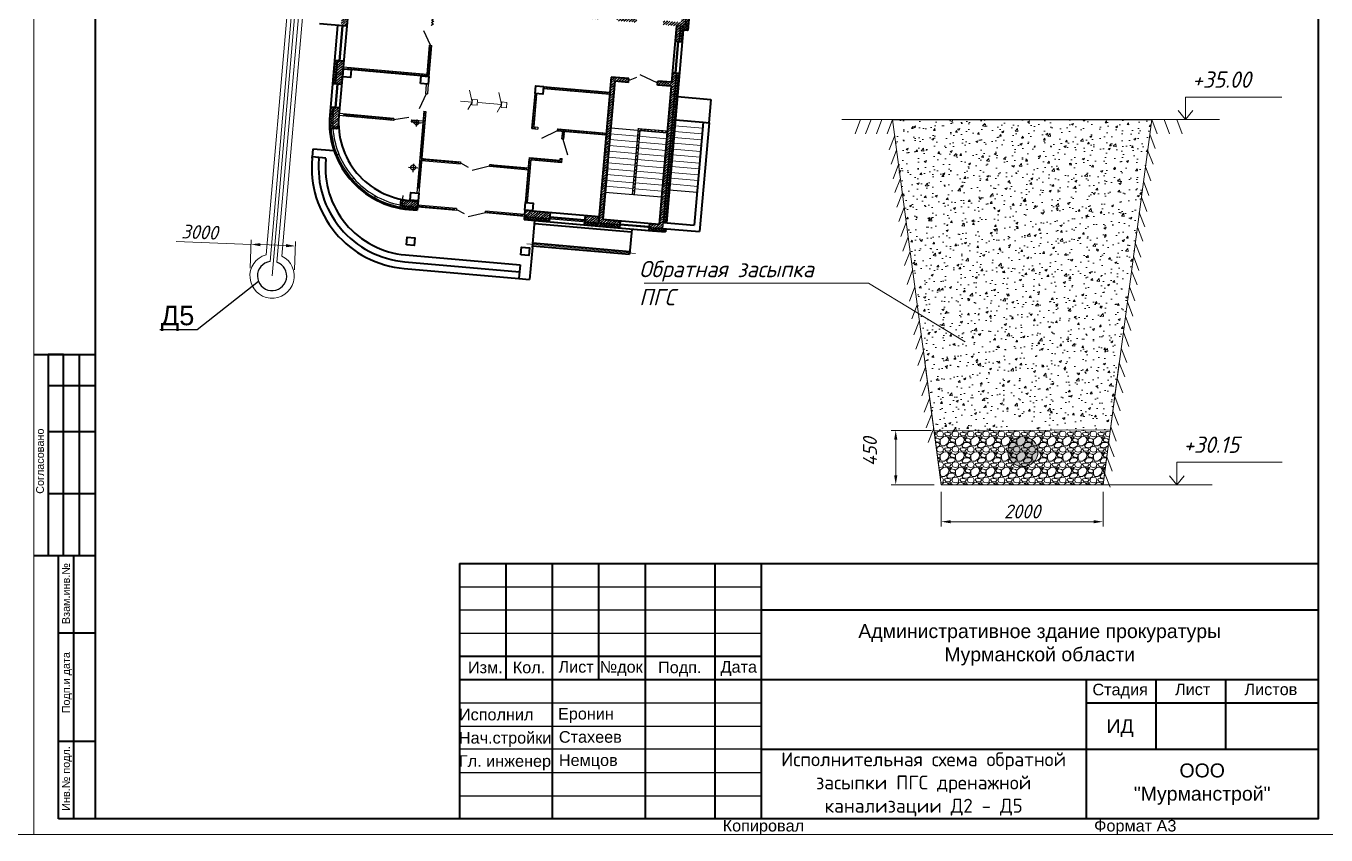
# Model space of a CAD drawing. Header units: millimetres. Extents: x 1064 to 180712, y 574 to 40185.
# Drawn here: x 112897 to 140897, y 574 to 17992 of the extents above; entities that cross this region are included whole.
import ezdxf
from ezdxf import colors
from ezdxf.entities.mleader import LeaderData, LeaderLine
from ezdxf.math import Vec2, Vec3

# ---------------------------------------------------------------- set-up
doc = ezdxf.new("R2010")
doc.units = ezdxf.units.MM
doc.linetypes.add('2-Columns and grid$0$084_(М5) Неукрепленный откос', pattern=[0])
doc.layers.add('.', color=7, linetype='Continuous', lineweight=0, true_color=0xffffff)
for name, color, linetype, lineweight in [('00-рамка', 7, 'Continuous', 40), ('01 - здание', 1, 'Continuous', 40), ('01-Контур', 1, 'Continuous', 25), ('19-дренаж', 6, 'Continuous', 40), ('Канализация К1', 14, 'Continuous', 40), ('РАЗМЕРЫ', 23, 'Continuous', 13), ('Размеры КР', 23, 'Continuous', 13)]:
    doc.layers.add(name, color=color, linetype=linetype, lineweight=lineweight)
doc.styles.add('2_0-Ариел', font='arial.ttf', dxfattribs={"height": 2})
doc.styles.add('2_5-Ариел', font='arial.ttf', dxfattribs={"height": 2.5})
doc.styles.add('3_0-Ариел', font='arial.ttf', dxfattribs={"height": 3})
doc.styles.add('Ариель-2_5', font='arial.ttf')
doc.styles.add('ГОСТ', font='GOST Common Italic.ttf', dxfattribs={"height": 300})
doc.styles.add('ГП-ариель', font='arial.ttf')
doc.linetypes.add('Земля1', pattern='A,24,[3,ltsnew.shx,S=6,R=0,X=-6,Y=-6],3,[3,ltsnew.shx,S=6,R=0,X=-6,Y=-6],3,[3,ltsnew.shx,S=6,R=0,X=-6,Y=-6],0', length=30)
doc.linetypes.add('Земля2', pattern='A,24,[4,ltsnew.shx,S=6,R=0,X=-6,Y=0],3,[4,ltsnew.shx,S=6,R=0,X=-6,Y=0],3,[4,ltsnew.shx,S=6,R=0,X=-6,Y=0],0', length=30)
doc.dimstyles.new('М 50', dxfattribs={"dimscale": 0, "dimtxt": 300, "dimasz": 200, "dimexe": 100, "dimexo": 150, "dimgap": 70, "dimtad": 1, "dimdec": 0, "dimlfac": 0.5, "dimdsep": 46, "dimtxsty": 'ГОСТ', "dimcen": 100, "dimdle": 150, "dimclrd": 256, "dimclre": 256, "dimclrt": 256, "dimazin": 3, "dimtfac": 1, "dimtdec": 0, "dimtmove": 1, "dimatfit": 3, "dimfxl": 100, "dimtolj": 1, "dimlwd": -1, "dimlwe": -1, "dimarcsym": 0})
pattern_1 = [(45, (1411.03127, -1534.55234), (-0.067351921, 0.067351921), []), (135, (1411.03127, -1534.55234), (-0.067351921, -0.067351921), [])]
pattern_2 = [(45, (1452.38544, -901.835), (-0.067351921, 0.067351921), []), (135, (1452.38544, -901.835), (-0.067351921, -0.067351921), [])]
pattern_3 = [(45, (1411.03127, -1534.55234), (-0.134703842, 0.134703842), []), (45, (1411.16598, -1534.55234), (-0.134703842, 0.134703842), [0.238125, -0.047625, 0, -0.047625])]

# ---------------------------------------------------------------- blocks, each defined once
blk = doc.blocks.new('Прокуратура_v1')
at = {"layer": '01 - здание', "lineweight": -2, "ltscale": 100}
h = blk.add_hatch(dxfattribs=at)
h.set_pattern_fill('ANSI35', color=256, scale=0.03)
h.set_pattern_definition(pattern_3)
h.paths.add_polyline_path([(-17.53, -46.09), (-17.23, -46.09), (-17.23, -44.89), (-17.53, -44.89)])
h.paths.add_polyline_path([(-17.23, -41.89), (-17.53, -41.89), (-17.53, -43.09), (-17.23, -43.09)])
h.paths.add_polyline_path([(-17.23, -39.27), (-17.01, -39.27), (-17.01, -38.97), (-17.53, -38.97), (-17.53, -40.09), (-17.23, -40.09)])
h.paths.add_polyline_path([(-17.01, -38.97), (-17.01, -39.27), (-13.23, -39.27), (-13.23, -38.09), (-13.53, -38.09), (-13.53, -38.97)])
h.paths.add_polyline_path([(-13.53, -37.09), (-13.23, -37.09), (-13.23, -35.89), (-13.53, -35.89)])
h.paths.add_polyline_path([(-13.23, -33.49), (-13.53, -33.49), (-13.53, -34.09), (-13.23, -34.09)])
h.paths.add_polyline_path([(-13.23, -32.89), (-13.53, -32.89), (-13.53, -33.49), (-13.23, -33.49)])
h = blk.add_hatch(dxfattribs=at)
h.set_pattern_fill('ANSI35', color=256, scale=0.03)
h.set_pattern_definition(pattern_3)
h.paths.add_polyline_path([(-7.11, -39.69), (-7.31, -39.69), (-7.31, -39.49), (-7.51, -39.49), (-7.51, -39.89), (-7.11, -39.89)])
h.paths.add_polyline_path([(-7.31, -33.69), (-7.31, -33.49), (-7.51, -33.49), (-7.51, -36.159), (-7.51, -39.49), (-7.31, -39.49), (-7.31, -39.29)])
h.paths.add_polyline_path([(-3.721, -39.69), (-4.71, -39.69), (-7.11, -39.69), (-7.11, -39.89), (-4.71, -39.89), (-4.71, -41.6), (-4.395, -41.6), (-4.395, -41.4), (-4.51, -41.4), (-4.51, -39.89), (-3.65, -39.89)])
h.paths.add_polyline_path([(-2.81, -39.89), (-2.519, -39.89), (-2.591, -39.69), (-3.721, -39.69), (-3.65, -39.89), (-3.01, -39.89), (-3.01, -41.4), (-3.465, -41.4), (-3.465, -41.6), (-2.435, -41.6), (-2.435, -41.4), (-2.81, -41.4)])
h.paths.add_polyline_path([(0.04, -39.69), (-0.19, -39.69), (-0.71, -39.69), (-0.71, -39.89), (-0.16, -39.89), (-0.16, -41.4), (-0.71, -41.4), (-0.71, -41.6), (-0.39, -41.6), (-0.39, -42.4), (-0.19, -42.4), (-0.19, -41.6), (0.04, -41.6)])
h.paths.add_polyline_path([(-0.71, -41.4), (-1.085, -41.4), (-1.085, -41.6), (-0.71, -41.6)])
h.paths.add_polyline_path([(-3.323, -40.948), (-2.838, -40.948), (-2.838, -40.648), (-3.323, -40.648)], flags=25)
h = blk.add_hatch(dxfattribs=at)
h.set_pattern_fill('ANSI37', color=256, scale=0.03)
h.set_pattern_definition(pattern_1)
h.paths.add_polyline_path([(-12.81, -39.69), (-12.91, -39.69), (-12.91, -42.69), (-12.81, -42.69)])
h.paths.add_polyline_path([(-12.81, -43.69), (-12.91, -43.69), (-12.91, -45.19), (-13.01, -45.19), (-13.01, -45.29), (-12.81, -45.29)])
h.paths.add_polyline_path([(-13.01, -45.19), (-17.01, -45.19), (-17.01, -45.29), (-16.81, -45.29), (-13.21, -45.29), (-13.01, -45.29)])
h.paths.add_polyline_path([(-14.41, -47.59), (-17.01, -47.59), (-17.01, -47.69), (-14.41, -47.69)])
h.paths.add_polyline_path([(-13.23, -47.599), (-13.51, -47.59), (-13.51, -47.69), (-13.339, -47.69, -0.362074)])
h.paths.add_polyline_path([(-12.81, -47.09), (-12.91, -47.09), (-12.91, -47.69), (-12.81, -47.69)])
h.paths.add_polyline_path([(-3.49, -45.29), (-6.91, -45.29), (-6.91, -45.39), (-3.49, -45.39)])
h.paths.add_polyline_path([(-7.21, -45.69), (-7.31, -45.69), (-7.31, -47.49), (-7.11, -47.49), (-7.11, -47.39), (-7.21, -47.39)])
h.paths.add_polyline_path([(-3.49, -47.39), (-6.01, -47.39), (-6.01, -47.49), (-3.49, -47.49)])
h = blk.add_hatch(dxfattribs=at)
h.set_pattern_fill('ANSI37', color=256, scale=0.03)
h.set_pattern_definition(pattern_2)
h.paths.add_polyline_path([(0.21, -39.5), (-0.19, -39.5), (-0.19, -39.57), (0.21, -39.57)])
h.paths.add_polyline_path([(0.21, -39.57), (-0.19, -39.57), (-0.19, -39.69), (0.21, -39.69)])
h.paths.add_polyline_path([(0.21, -39.69), (0.04, -39.69), (0.04, -41.6), (-0.19, -41.6), (-0.19, -42.4), (-0.02, -42.4), (-0.02, -41.79), (0.21, -41.79), (0.21, -39.919, -0.38016), (0.177, -39.882, -0.38016), (0.21, -39.845)])
h.paths.add_polyline_path([(-0.02, -44), (-0.19, -44), (-0.19, -45.49), (-0.02, -45.49)])
h.paths.add_polyline_path([(-0.02, -45.49), (-0.19, -45.49), (-0.19, -51.49), (-0.02, -51.49)])
h.paths.add_polyline_path([(-0.02, -51.49), (-0.19, -51.49), (-0.19, -51.71), (-0.02, -51.71)])
h = blk.add_hatch(dxfattribs=at)
h.set_pattern_fill('ANSI35', color=256, scale=0.03)
h.set_pattern_definition(pattern_3)
h.paths.add_polyline_path([(-2.59, -44.51), (-3.49, -44.51), (-3.49, -45.49), (-3.29, -45.49), (-3.29, -44.71), (-2.59, -44.71)])
h.paths.add_polyline_path([(-0.71, -44.51), (-1.09, -44.51), (-1.09, -44.71), (-0.71, -44.71)])
h.paths.add_polyline_path([(-0.19, -44), (-0.39, -44), (-0.39, -44.51), (-0.71, -44.51), (-0.71, -44.71), (-0.39, -44.71), (-0.39, -45.49), (-0.19, -45.49)])
h.paths.add_polyline_path([(-0.19, -45.49), (-0.39, -45.49), (-0.39, -51.49), (-0.19, -51.49)])
h.paths.add_polyline_path([(-3.29, -45.49), (-3.49, -45.49), (-3.49, -51.49), (-3.29, -51.49), (-3.29, -49.09)])
h.paths.add_polyline_path([(-2.39, -51.81), (-3.29, -51.81), (-3.29, -51.49), (-3.49, -51.49), (-3.49, -52.01), (-3.29, -52.01), (-2.39, -52.01)])
h.paths.add_polyline_path([(-0.71, -51.81), (-0.89, -51.81), (-0.89, -52.01), (-0.71, -52.01)])
h.paths.add_polyline_path([(-0.19, -51.49), (-0.39, -51.49), (-0.39, -51.81), (-0.71, -51.81), (-0.71, -52.01), (-0.19, -52.01)])
h = blk.add_hatch(dxfattribs=at)
h.set_pattern_fill('ANSI37', color=256, scale=0.03)
h.set_pattern_definition(pattern_2)
h.paths.add_polyline_path([(-17.53, -44.89), (-17.7, -44.89), (-17.7, -46.09), (-17.53, -46.09)])
h = blk.add_hatch(dxfattribs=at)
h.set_pattern_fill('ANSI37', color=256, scale=0.03)
h.set_pattern_definition(pattern_2)
h.paths.add_polyline_path([(-17.53, -47.29), (-17.7, -47.29), (-17.7, -47.71, 0.032542), (-17.662, -48.29), (-17.51, -48.29), (-17.51, -48.124, -0.024309), (-17.53, -47.707)])
h = blk.add_hatch(dxfattribs=at)
h.set_pattern_fill('ANSI35', color=256, scale=0.03)
h.set_pattern_definition(pattern_3)
h.paths.add_polyline_path([(-17.23, -47.71), (-17.23, -47.71), (-17.23, -47.29), (-17.53, -47.29), (-17.53, -47.713, 0.033655), (-17.491, -48.29), (-17.21, -48.29), (-17.21, -48.109, -0.025016)])
h = blk.add_hatch(dxfattribs=at)
h.set_pattern_fill('ANSI35', color=256, scale=0.04)
h.set_pattern_definition([(45, (1411.03127, -1534.55234), (-0.179605122, 0.179605122), []), (45, (1411.21088, -1534.55234), (-0.179605122, 0.179605122), [0.3175, -0.0635, 0, -0.0635])])
h.paths.add_polyline_path([(-1.79, -47.11), (-0.71, -47.11), (-0.71, -47.01), (-1.89, -47.01), (-1.89, -48.953), (-1.79, -48.91)])
h.paths.add_polyline_path([(-0.39, -47.01), (-0.71, -47.01), (-0.71, -47.11), (-0.39, -47.11)])
h.paths.add_polyline_path([(-1.79, -48.91), (-1.89, -48.953), (-1.89, -50.41), (-1.79, -50.41)])
h = blk.add_hatch(dxfattribs=at)
h.set_pattern_fill('ANSI37', color=256, scale=0.03)
h.set_pattern_definition(pattern_1)
h.paths.add_polyline_path([(-5.73, -47.89), (-5.63, -47.89), (-5.63, -47.49), (-5.73, -47.49)])
h.paths.add_polyline_path([(-7.11, -48.99), (-7.11, -49.09), (-5.63, -49.09), (-5.63, -48.89), (-5.73, -48.89), (-5.73, -48.99)])
h.paths.add_polyline_path([(-7.21, -49.09), (-7.11, -49.09), (-7.11, -48.99), (-7.31, -48.99), (-7.31, -51.29), (-7.21, -51.29)])
h = blk.add_hatch(dxfattribs=at)
h.set_pattern_fill('ANSI37', color=256, scale=0.03)
h.set_pattern_definition(pattern_2)
h.paths.add_polyline_path([(-17.51, -48.29), (-17.662, -48.29, 0.005649), (-17.648, -48.39), (-17.51, -48.39)])
h.paths.add_polyline_path([(-17.21, -48.29), (-17.51, -48.29), (-17.51, -48.39), (-17.21, -48.39)])
h = blk.add_hatch(dxfattribs=at)
h.set_pattern_fill('ANSI37', color=256, scale=0.03)
h.set_pattern_definition(pattern_2)
edge = h.paths.add_edge_path()
edge.add_arc((-13.23, -47.71), 4, 263.12632, 264.55257, ccw=False)
edge.add_line((-13.709, -51.681), (-13.709, -52.154))
edge.add_arc((-13.23, -47.71), 4.47, 263.85202, 269.95791)
edge.add_line((-13.233, -52.18), (-13.01, -52.18))
edge.add_line((-13.01, -52.18), (-13.01, -52.01))
edge.add_line((-13.01, -52.01), (-13.21, -52.01))
edge.add_line((-13.21, -52.01), (-13.21, -52.006))
edge.add_line((-13.21, -52.006), (-13.61, -52.006))
edge.add_line((-13.61, -52.006), (-13.61, -51.692))
h.paths.add_polyline_path([(-12.81, -52.01), (-13.01, -52.01), (-13.01, -52.18), (-12.81, -52.18)])
h = blk.add_hatch(dxfattribs=at)
h.set_pattern_fill('ANSI35', color=256, scale=0.7)
h.set_pattern_definition([(45, (-5.48447, -0.0529), (-0.1237437, 0.1237437), []), (45, (-5.36073, -0.0529), (-0.1237437, 0.1237437), [0.21875, -0.04375, 0, -0.04375])])
h.paths.add_polyline_path([(-12.81, -51.71), (-13.21, -51.71), (-13.61, -51.692), (-13.61, -51.993), (-13.21, -52.01), (-12.81, -52.01)])
h = blk.add_hatch(dxfattribs=at)
h.set_pattern_fill('ANSI35', color=256, scale=0.03)
h.set_pattern_definition(pattern_3)
h.paths.add_polyline_path([(-4.21, -51.71), (-4.21, -52.01), (-3.49, -52.01), (-3.49, -51.71)])
h.paths.add_polyline_path([(-6.01, -52.01), (-6.01, -51.71), (-7.11, -51.71), (-7.11, -52.01)])
h.paths.add_polyline_path([(-7.31, -52.01), (-7.11, -52.01), (-7.11, -51.71), (-7.31, -51.71)])
h = blk.add_hatch(dxfattribs=at)
h.set_pattern_fill('ANSI37', color=256, scale=0.03)
h.set_pattern_definition(pattern_2)
h.paths.add_polyline_path([(-0.02, -52.01), (-0.19, -52.01), (-0.71, -52.01), (-0.71, -52.18), (-0.02, -52.18)])
h.paths.add_polyline_path([(-0.71, -52.01), (-0.89, -52.01), (-0.89, -52.18), (-0.71, -52.18)])
h.paths.add_polyline_path([(-2.39, -52.01), (-3.29, -52.01), (-4.21, -52.01), (-4.21, -52.18), (-2.39, -52.18)])
h.paths.add_polyline_path([(-6.01, -52.01), (-7.11, -52.01), (-7.11, -52.18), (-6.01, -52.18)])
h.paths.add_polyline_path([(-7.11, -52.01), (-7.31, -52.01), (-7.31, -52.18), (-7.11, -52.18)])
at = {"layer": '01 - здание', "ltscale": 100}
for p, q in [((-17.23, -39.27), (-17.23, -47.71)), ((0.21, -39.5), (0.21, -41.79)), ((-0.39, -41.6), (-0.39, -44.51)), ((-0.02, -41.79), (-0.02, -51.71)), ((0.21, -41.79), (-0.02, -41.79)), ((0.21, -41.79), (-0.02, -41.79)), ((-0.39, -42.4), (-0.02, -42.4)), ((-17.23, -43.09), (-18.64, -43.09)), ((-17.7, -43.09), (-17.7, -47.71)), ((-0.39, -44), (-0.02, -44)), ((-0.39, -44), (-0.02, -44)), ((-3.49, -44.51), (-3.49, -52.01)), ((-2.59, -44.51), (-3.49, -44.51)), ((-2.59, -44.71), (-2.59, -44.51)), ((-0.39, -44.51), (-1.09, -44.51)), ((-1.09, -44.71), (-1.09, -44.51)), ((-17.23, -44.89), (-17.7, -44.89)), ((-17.23, -44.89), (-17.7, -44.89)), ((-3.29, -44.71), (-3.29, -51.49)), ((-2.59, -44.71), (-3.29, -44.71)), ((-0.39, -44.71), (-1.09, -44.71)), ((-0.39, -44.71), (-0.39, -51.81)), ((-0.02, -45.21), (1.706, -45.21)), ((1.71, -46.41), (1.71, -45.21)), ((-17.23, -46.09), (-17.7, -46.09)), ((-0.02, -46.41), (1.41, -46.41)), ((1.41, -46.409), (1.71, -46.409)), ((1.41, -46.41), (1.41, -51.71)), ((1.71, -46.409), (1.71, -52.01)), ((-17.23, -47.29), (-17.7, -47.29)), ((-17.23, -47.29), (-17.7, -47.29)), ((-3.29, -49.09), (-3.29, -51.81)), ((-18.41, -49.52), (-18.41, -49.92)), ((-17.339, -49.52), (-18.41, -49.52)), ((-17.71, -49.92), (-18.41, -49.92)), ((-18.41, -49.99), (-18.41, -49.92)), ((-18.06, -49.99), (-18.06, -49.92)), ((-17.71, -49.99), (-17.71, -49.92)), ((-13.21, -51.69), (-13.09, -51.69)), ((-13.21, -51.71), (-12.81, -51.71)), ((-12.81, -51.69), (-12.81, -52.18)), ((-7.31, -51.69), (-7.31, -52.18)), ((-3.49, -51.71), (-7.31, -51.71)), ((-6.01, -51.71), (-6.01, -52.18)), ((-4.21, -51.71), (-4.21, -52.18)), ((-3.29, -51.81), (-0.39, -51.81)), ((-2.39, -51.81), (-2.39, -52.18)), ((-0.89, -51.81), (-0.89, -52.18)), ((-0.19, -51.71), (1.41, -51.71)), ((-13.233, -52.18), (-12.81, -52.18)), ((-7.31, -52.18), (-3.27, -52.18)), ((-6.76, -53.57), (-6.76, -52.18)), ((-6.76, -52.18), (-0.51, -52.18)), ((-6.76, -52.33), (-1.76, -52.33)), ((-3.1, -52.18), (-0.02, -52.18)), ((-1.76, -52.18), (-1.76, -53.48)), ((-0.19, -52.01), (1.71, -52.01)), ((-0.02, -52.01), (-0.02, -52.18)), ((-6.76, -53.33), (-1.76, -53.33)), ((-6.76, -53.48), (-1.76, -53.48)), ((-6.76, -53.57), (-6.76, -55.21)), ((-13.21, -54.51), (-7.31, -54.51)), ((-7.31, -54.51), (-7.31, -55.21)), ((-13.21, -54.86), (-7.31, -54.86)), ((-13.21, -55.21), (-7.31, -55.21)), ((-7.31, -55.21), (-6.76, -55.21))]:
    blk.add_line(p, q, dxfattribs=at)
at = {"layer": '01 - здание', "lineweight": -2, "ltscale": 100}
for p, q in [((0.04, -39.69), (0.04, -41.6)), ((0.04, -41.6), (-0.19, -41.6)), ((-0.19, -41.6), (-0.19, -42.4)), ((0.04, -41.6), (-0.19, -41.6)), ((-0.19, -41.6), (-0.19, -42.4)), ((-0.02, -42.4), (-0.02, -41.79)), ((-0.02, -42.4), (-0.02, -41.79)), ((-0.39, -42.4), (-0.02, -42.4)), ((-0.26, -42.4), (-0.26, -44)), ((-0.26, -42.4), (-0.26, -44)), ((-0.207, -42.4), (-0.207, -44)), ((-0.207, -42.4), (-0.207, -44)), ((-17.478, -43.09), (-17.478, -44.89)), ((-17.426, -43.09), (-17.426, -44.89)), ((-12.87, -43.69), (-13.272, -42.979)), ((-12.91, -45.19), (-12.91, -43.69)), ((-12.91, -43.69), (-12.81, -43.69)), ((-12.81, -45.29), (-12.81, -43.69)), ((-12.81, -43.69), (-12.81, -45.29)), ((-0.19, -44), (-0.19, -52.01)), ((-2.59, -44.61), (-2.183, -44.4)), ((-1.09, -44.61), (-2.017, -44.267)), ((-17.53, -46.09), (-17.53, -44.89)), ((-17.23, -45.19), (-12.91, -45.19)), ((-17.23, -45.29), (-13.21, -45.29)), ((-6.91, -45.29), (-3.49, -45.29)), ((-12.91, -45.69), (-12.91, -46.19)), ((-12.81, -45.69), (-12.81, -46.19)), ((-7.31, -47.49), (-7.31, -45.69)), ((-7.21, -47.39), (-7.21, -45.69)), ((-6.91, -45.39), (-3.49, -45.39)), ((-17.478, -46.09), (-17.478, -47.29)), ((-17.426, -46.09), (-17.426, -47.29)), ((-12.87, -46.19), (-13.158, -46.985)), ((-12.91, -46.19), (-12.81, -46.19)), ((-17.53, -47.713), (-17.53, -47.29)), ((-12.91, -47.09), (-12.91, -51.29)), ((-12.91, -47.09), (-12.81, -47.09)), ((-12.81, -47.09), (-12.81, -51.29)), ((-3.29, -47.11), (-1.89, -47.11)), ((-1.89, -47.01), (-1.89, -50.41)), ((-1.89, -47.01), (-0.39, -47.01)), ((-1.79, -47.11), (-1.79, -50.41)), ((-1.79, -47.11), (-0.39, -47.11)), ((-0.39, -47.11), (-1.79, -47.11)), ((-14.41, -47.59), (-17.23, -47.59)), ((-14.41, -47.69), (-17.23, -47.69)), ((-14.41, -47.64), (-13.65, -47.454)), ((-14.41, -47.59), (-14.41, -47.69)), ((-13.51, -47.59), (-13.51, -47.69)), ((-13.51, -47.59), (-12.91, -47.59)), ((-13.51, -47.69), (-12.91, -47.69)), ((-13.41, -47.71), (-13.05, -47.71)), ((-13.23, -47.55), (-13.23, -47.896)), ((-12.91, -47.69), (-12.81, -47.69)), ((-12.91, -47.76), (-12.81, -47.76)), ((-12.85, -47.76), (-12.85, -49.484)), ((-7.31, -47.49), (-7.01, -47.49)), ((-7.21, -47.39), (-7.01, -47.39)), ((-7.21, -47.39), (-7.01, -47.39)), ((-7.01, -47.39), (-7.01, -47.49)), ((-6.01, -47.49), (-6.772, -47.964)), ((-6.01, -47.39), (-3.49, -47.39)), ((-6.01, -47.39), (-3.49, -47.39)), ((-6.01, -47.39), (-6.01, -47.49)), ((-6.01, -47.49), (-3.49, -47.49)), ((-5.73, -47.89), (-5.73, -47.49)), ((-5.73, -47.89), (-5.63, -47.89)), ((-5.69, -47.89), (-5.383, -48.679)), ((-5.63, -47.89), (-5.63, -47.49)), ((-17.172, -48.39), (-17.648, -48.39)), ((-17.188, -48.29), (-17.491, -48.29)), ((-7.31, -51.69), (-7.31, -48.99)), ((-7.31, -48.99), (-5.73, -48.99)), ((-7.31, -51.29), (-7.31, -49.06)), ((-7.21, -51.29), (-7.21, -49.09)), ((-7.21, -49.09), (-5.63, -49.09)), ((-5.73, -48.99), (-5.73, -48.89)), ((-5.73, -48.89), (-5.63, -48.89)), ((-5.63, -49.09), (-5.63, -48.89)), ((-17.06, -49.665), (-17.149, -49.711)), ((-13.21, -49.824), (-13.21, -50.259)), ((-12.91, -49.484), (-12.81, -49.484)), ((-12.91, -49.634), (-12.81, -49.634)), ((-12.85, -49.634), (-12.85, -51.04)), ((-12.81, -49.51), (-10.81, -49.51)), ((-12.81, -49.61), (-10.81, -49.61)), ((-12.71, -49.56), (-10.91, -49.56)), ((-10.91, -49.51), (-10.91, -49.61)), ((-10.81, -49.51), (-10.81, -49.61)), ((-10.81, -49.56), (-10.403, -49.742)), ((-9.31, -49.61), (-10.174, -49.893)), ((-9.31, -49.51), (-7.31, -49.51)), ((-9.31, -49.51), (-9.31, -49.61)), ((-9.31, -49.61), (-7.31, -49.61)), ((-9.21, -49.56), (-7.41, -49.56)), ((-13.45, -50.01), (-12.97, -50.01)), ((-13.296, -50.01), (-13.127, -50.01)), ((-3.29, -50.41), (-0.39, -50.41)), ((-0.02, -50.01), (1.41, -50.01)), ((-16.198, -50.821), (-16.269, -50.892)), ((-16.198, -50.821), (-16.266, -50.895)), ((-12.91, -51.04), (-12.81, -51.04)), ((-15.004, -51.627), (-15.045, -51.718)), ((-13.709, -51.681), (-13.709, -52.154)), ((-13.61, -51.49), (-13.61, -51.993)), ((-10.81, -51.91), (-12.81, -51.91)), ((-12.71, -51.96), (-10.91, -51.96)), ((-10.81, -51.91), (-10.81, -52.01)), ((-10.81, -51.96), (-10.403, -52.142)), ((-9.31, -51.91), (-9.31, -52.01)), ((-7.31, -51.91), (-9.31, -51.91)), ((-9.21, -51.96), (-7.41, -51.96)), ((-6.01, -51.906), (-4.21, -51.906)), ((-6.01, -51.958), (-4.21, -51.958)), ((-2.39, -51.96), (-0.89, -51.96)), ((-13.21, -52.01), (-12.81, -52.01)), ((-10.81, -52.01), (-12.81, -52.01)), ((-9.31, -52.01), (-10.174, -52.293)), ((-7.31, -52.01), (-9.31, -52.01)), ((-7.31, -52.01), (-3.29, -52.01)), ((-3.29, -52.01), (-0.19, -52.01)), ((-2.39, -52.01), (-0.89, -52.01))]:
    blk.add_line(p, q, dxfattribs=at)
at = {"layer": '01 - здание', "linetype": 'Continuous', "lineweight": 15, "ltscale": 100}
for p, q in [((-10.48, -46.407), (-10.671, -45.802)), ((-8.972, -46.407), (-9.163, -45.802)), ((-10.48, -46.407), (-11.08, -46.407)), ((-10.48, -46.407), (-10.671, -46.812)), ((-9.572, -46.407), (-10.172, -46.407)), ((-8.972, -46.407), (-9.572, -46.407)), ((-8.972, -46.407), (-9.163, -46.812))]:
    blk.add_line(p, q, dxfattribs=at)
at = {"layer": '01 - здание', "lineweight": 15, "ltscale": 100}
for p, q in [((-0.02, -46.71), (1.41, -46.71)), ((-0.02, -47.01), (1.41, -47.01)), ((-0.02, -47.31), (1.41, -47.31)), ((-1.89, -47.41), (-3.29, -47.41)), ((-1.89, -47.71), (-3.29, -47.71)), ((-0.39, -47.41), (-1.79, -47.41)), ((-0.39, -47.71), (-1.79, -47.71)), ((-0.02, -47.61), (1.41, -47.61)), ((-0.02, -47.91), (1.41, -47.91)), ((-1.89, -48.01), (-3.29, -48.01)), ((-1.89, -48.31), (-3.29, -48.31)), ((-1.89, -48.61), (-3.29, -48.61)), ((-0.39, -48.01), (-1.79, -48.01)), ((-0.39, -48.31), (-1.79, -48.31)), ((-0.39, -48.61), (-1.79, -48.61)), ((-0.02, -48.21), (1.41, -48.21)), ((-0.02, -48.51), (1.41, -48.51)), ((-1.89, -48.91), (-3.29, -48.91)), ((-1.89, -49.21), (-3.29, -49.21)), ((-0.39, -48.91), (-1.79, -48.91)), ((-0.39, -49.21), (-1.79, -49.21)), ((-0.02, -48.81), (1.41, -48.81)), ((-0.02, -49.11), (1.41, -49.11)), ((-1.89, -49.51), (-3.29, -49.51)), ((-1.89, -49.81), (-3.29, -49.81)), ((-0.39, -49.51), (-1.79, -49.51)), ((-0.39, -49.81), (-1.79, -49.81)), ((-0.02, -49.41), (1.41, -49.41)), ((-0.02, -49.71), (1.41, -49.71)), ((-1.89, -50.11), (-3.29, -50.11)), ((-0.39, -50.11), (-1.79, -50.11)), ((-7.06, -53.405), (-1.46, -53.405))]:
    blk.add_line(p, q, dxfattribs=at)
at = {"layer": '01 - здание', "ltscale": 100}
for points in [[(-17.21, -45.69), (-17.21, -45.29), (-16.81, -45.29), (-16.81, -45.69), (-17.21, -45.69)], [(-13.21, -45.69), (-13.21, -45.29), (-12.81, -45.29), (-12.81, -45.69), (-13.21, -45.69)], [(-7.31, -45.69), (-7.31, -45.29), (-6.91, -45.29), (-6.91, -45.69), (-7.31, -45.69)], [(-13.21, -51.69), (-13.21, -51.29), (-12.81, -51.29), (-12.81, -51.69), (-13.21, -51.69)], [(-7.31, -51.69), (-7.31, -51.29), (-6.91, -51.29), (-6.91, -51.69), (-7.31, -51.69)], [(-13.21, -53.99), (-13.21, -53.59), (-12.81, -53.59), (-12.81, -53.99), (-13.21, -53.99)], [(-7.31, -53.99), (-7.31, -53.59), (-6.91, -53.59), (-6.91, -53.99), (-7.31, -53.99)]]:
    blk.add_lwpolyline(points, dxfattribs=at)
at = {"layer": '01 - здание', "linetype": 'Continuous', "lineweight": 15, "ltscale": 100}
for points in [[(-10.48, -46.547), (-10.48, -46.267), (-10.22, -46.267), (-10.22, -46.547)], [(-8.972, -46.547), (-8.972, -46.267), (-8.712, -46.267), (-8.712, -46.547)]]:
    blk.add_lwpolyline(points, close=True, dxfattribs=at)
at = {"layer": '01 - здание', "lineweight": -2, "ltscale": 100}
for points in [[(-12.71, -49.61), (-12.81, -49.61), (-12.81, -49.51), (-12.71, -49.51)], [(-10.81, -49.61), (-10.91, -49.61), (-10.91, -49.51), (-10.81, -49.51)], [(-9.21, -49.61), (-9.31, -49.61), (-9.31, -49.51), (-9.21, -49.51)], [(-7.31, -49.61), (-7.41, -49.61), (-7.41, -49.51), (-7.31, -49.51)], [(-12.71, -52.01), (-12.81, -52.01), (-12.81, -51.91), (-12.71, -51.91)], [(-10.81, -52.01), (-10.91, -52.01), (-10.91, -51.91), (-10.81, -51.91)], [(-9.21, -52.01), (-9.31, -52.01), (-9.31, -51.91), (-9.21, -51.91)], [(-9.21, -52.01), (-9.31, -52.01), (-9.31, -51.91), (-9.21, -51.91)], [(-7.31, -52.01), (-7.41, -52.01), (-7.41, -51.91), (-7.31, -51.91)]]:
    blk.add_lwpolyline(points, close=True, dxfattribs=at)
for centre, radius in [((-13.23, -47.71), 0.111), ((-13.21, -50.01), 0.13)]:
    blk.add_circle(centre, radius, dxfattribs=at)
at = {"layer": '01 - здание', "ltscale": 100}
for centre, radius, start, end in [((-13.23, -47.71), 4.47, 180, 270.04199), ((-13.23, -47.71), 4, 180, 270.28646), ((-13.21, -50.01), 5.2, 179.77963, 270), ((-13.21, -50.01), 4.85, 179.75471, 270), ((-13.21, -50.01), 4.5, 179.74535, 270)]:
    blk.add_arc(centre, radius, start, end, dxfattribs=at)
at = {"layer": '01 - здание', "lineweight": -2, "ltscale": 100}
for radius, start, end in [(4.3, 180, 187.75188), (4.4, 188.89044, 226.31188), (4.3, 189.09892, 226.34278), (4.4, 226.37367, 263.75381), (4.3, 226.34278, 263.60795), (4.3, 264.93367, 270.26649)]:
    blk.add_arc((-13.23, -47.71), radius, start, end, dxfattribs=at)
blk = doc.blocks.new('_None')
blk = doc.blocks.new('*D108')
at = {"layer": 'Defpoints', "color": 0, "transparency": 16777216}
for p in [(117746, 13291), (117721, 12628), (118674, 12591)]:
    blk.add_point(p, dxfattribs=at)
at = {"layer": 'Размеры КР', "transparency": 16777216}
for p, q in [((117746, 13291), (116132, 13353)), ((117726, 12778), (117750, 13391)), ((118500, 13263), (117946, 13284)), ((118680, 12741), (118703, 13355))]:
    blk.add_line(p, q, dxfattribs=at)
for points in [[(117947, 13317), (117945, 13250), (117746, 13291)], [(118501, 13296), (118498, 13229), (118699, 13255)]]:
    blk.add_solid(points, dxfattribs=at)
at = {"layer": 'Размеры КР', "lineweight": 13, "transparency": 16777216, "insert": (116637, 13554), "char_height": 300, "attachment_point": 5, "rotation": 357.8057, "style": 'ГОСТ'}
blk.add_mtext('\\A1;3000', dxfattribs=at)
blk = doc.blocks.new('*D165')
at = {"layer": 'Defpoints', "color": 0, "transparency": 16777216}
for p in [(131630, 9286), (132553, 9286), (132610, 8114)]:
    blk.add_point(p, dxfattribs=at)
at = {"layer": 'Размеры КР', "transparency": 16777216}
for p, q in [((132403, 9286), (131530, 9286)), ((131630, 8314), (131630, 9086)), ((132460, 8114), (131530, 8114))]:
    blk.add_line(p, q, dxfattribs=at)
for points in [[(131597, 9086), (131664, 9086), (131630, 9286)], [(131597, 8314), (131664, 8314), (131630, 8114)]]:
    blk.add_solid(points, dxfattribs=at)
at = {"layer": 'Размеры КР', "lineweight": 13, "transparency": 16777216, "insert": (131075, 8826), "char_height": 300, "attachment_point": 5, "rotation": 90, "style": 'ГОСТ'}
blk.add_mtext('\\A1;450', dxfattribs=at)
blk = doc.blocks.new('*D166')
at = {"layer": 'Defpoints', "color": 0, "transparency": 16777216}
for p in [(132610, 8114), (136095, 8114), (136095, 7319)]:
    blk.add_point(p, dxfattribs=at)
at = {"layer": 'Размеры КР', "transparency": 16777216}
for p, q in [((132610, 7964), (132610, 7219)), ((136095, 7964), (136095, 7219)), ((132810, 7319), (135895, 7319))]:
    blk.add_line(p, q, dxfattribs=at)
for points in [[(132810, 7352), (132810, 7286), (132610, 7319)], [(135895, 7352), (135895, 7286), (136095, 7319)]]:
    blk.add_solid(points, dxfattribs=at)
at = {"layer": 'Размеры КР', "lineweight": 13, "transparency": 16777216, "insert": (134353, 7539), "char_height": 300, "attachment_point": 5, "style": 'ГОСТ'}
blk.add_mtext('\\A1;2000', dxfattribs=at)

msp = doc.modelspace()

# ---------------------------------------------------------------- hatches: boundary and pattern name
at = {"layer": '.', "linetype": 'Continuous', "lineweight": 15}
h = msp.add_hatch(dxfattribs=at)
h.set_pattern_fill('AR-CONC', color=0, scale=2.6)
h.set_pattern_definition([(50, (-159430.42, -524181.06), (473.68014, -41.44162), [49.53, -544.83]), (355, (-159430.4, -524181.06), (-91.6329, 496.7478), [39.624, -435.86552]), (100.451445, (-159390.95, -524184.5), (382.04724, 455.30615), [42.09402, -463.03464]), (46.1842, (-159430.4, -524049), (704.8055, -109.31005), [74.295, -817.245]), (96.63556, (-159371.7, -524058.1), (617.25075, 643.3079), [63.1411, -694.5526]), (351.18415, (-159430.4, -524049), (617.25075, 643.3079), [59.4359, -653.7953]), (21, (-159364.4, -524082), (394.19742, -265.88952), [49.53, -544.83]), (326, (-159364.4, -524082), (160.68527, 478.8887), [39.624, -435.864]), (71.451445, (-159331.53, -524104.16), (554.8827, 212.9992), [42.09402, -463.03384]), (37.5, (-159430.42, -524181.06), (8.03037, 219.8431), [0, -430.5808, 0, -442.468, 0, -437.515]), (7.5, (-159430.42, -524181.06), (173.73112, 260.469495), [0, -252.2728, 0, -420.6748, 0, -166.751]), (327.5, (-159577.7, -524181.06), (352.535547, -14.894734), [0, -165.1, 0, -515.112, 0, -683.514]), (317.5, (-159643.73, -524181.06), (385.13587, 66.10888), [0, -214.63, 0, -342.0872, 0, -485.394])])
h.paths.add_polyline_path([(131562.3, 15975.9), (132454.5, 9284.3), (134024.3, 9284.3, -0.8160988), (134661.1, 9284.3), (136250.8, 9284.3), (137143, 15975.9)])
h = msp.add_hatch(dxfattribs=at)
h.set_pattern_fill('GRAVEL', color=0, scale=13)
h.set_pattern_definition([(228.0127875, (-168320.947, -670674.879), (-2641.6000002, -2971.7999998), [44.42379, -4397.96287]), (184.969741, (-168350.665, -670707.899), (3962.39999843, 330.2000188), [76.23261, -7547.02636]), (132.510447, (-168426.61, -670714.503), (3302.0000014, -3632.19999873), [53.7526, -5321.51396]), (267.273689, (-168555.389, -670797.053), (330.2000007, 6603.99999997), [69.42059, -6872.63687]), (292.8336542, (-168558.691, -670866.395), (-1651.00000014, 3962.39999994), [68.07238, -6739.175]), (357.273689, (-168532.275, -670929.133), (-6603.99999997, 330.2000007), [69.42059, -6872.63687]), (37.6942405, (-168462.933, -670932.435), (-4292.59999981, -3302.00000025), [91.80518, -9088.70499]), (72.2553284, (-168390.289, -670876.301), (2311.40000062, 7264.3999998), [86.67354, -8580.68336]), (121.4295656, (-168363.873, -670793.75), (-2641.60000037, 4292.59999977), [69.65569, -6895.92094]), (175.2363583, (-168400.195, -670734.315), (3632.1999999, -330.2000006), [79.52273, -3896.6118]), (222.3974378, (-168479.443, -670727.711), (-3962.39999987, -3632.20000014), [102.84013, -10181.18043]), (138.814075, (-168228.49, -670800.355), (-2311.3999999, 1981.2000002), [35.10059, -3474.97356]), (171.4692344, (-168254.907, -670777.24), (4292.6000001, -660.39999925), [66.77866, -6611.10307]), (225, (-168320.95, -670767.33), (-5e-14, -330.2), [46.69721, -420.2761]), (203.1985905, (-168344.06, -670727.71), (1651, 660.4), [25.14737, -2489.58091]), (291.8014095, (-168367.175, -670737.617), (-330.2, 990.6), [35.56353, -1742.61789]), (30.9637565, (-168353.967, -670770.637), (990.6, 660.4), [57.76156, -1867.61876]), (161.565051, (-168304.44, -670740.92), (660.4, -330.2), [41.76733, -1002.41676]), (16.3895403, (-168558.69, -670737.617), (3302, 990.6), [58.51144, -5792.64747]), (70.346176, (-168502.557, -670721.107), (-1320.8000001, -3632.19999996), [49.08786, -4859.68804]), (293.1985905, (-168304.437, -670674.88), (-660.4, 1651), [50.29441, -2464.43387]), (343.6104597, (-168284.625, -670721.107), (-3302.00000007, 990.59999977), [58.51144, -5792.64747]), (339.443955, (-168558.69, -670942.34), (-1651, 660.4), [56.42458, -2764.80546]), (294.7751406, (-168505.86, -670962.153), (-1651.000002, 3632.1999991), [47.27738, -4680.46714]), (66.8014095, (-168301.135, -671005.08), (660.4, 1651), [50.29441, -2464.43387]), (17.3540246, (-168281.323, -670958.85), (-4292.5999999, -1320.8000003), [55.35176, -5479.80888]), (69.443955, (-168462.933, -671005.08), (-660.4, -1651), [28.21229, -2793.01775]), (101.309932, (-168320.95, -671005.08), (-330.2, 1320.8), [16.8369, -1666.85935]), (165.963757, (-168324.25, -670988.57), (990.6, -330.2), [68.07238, -1293.3771]), (186.009006, (-168390.289, -670972.059), (3302, 330.20000017), [63.08471, -6245.37743]), (303.690068, (-168353.97, -670800.355), (-330.2, 660.4), [47.6221, -1142.93093]), (353.1572266, (-168327.551, -670839.979), (5613.40000003, -660.3999997), [83.14238, -8231.08118]), (60.945396, (-168245, -670849.885), (-1320.8, -2311.4), [33.99607, -3365.621]), (90, (-168228.5, -670820.17), (-330.2, 330.2), [19.812, -310.388]), (120.256437, (-168396.893, -670962.153), (1320.79999984, -2311.4000001), [45.8727, -4541.4123]), (48.0127875, (-168420.007, -670922.529), (2641.6000002, 2971.7999998), [88.84757, -4353.53909]), (0, (-168360.57, -670856.5), (330.2, 330.2), [85.852, -244.348]), (325.3048465, (-168274.719, -670856.489), (3302.00000125, -2311.3999982), [52.20924, -5168.71117]), (254.054604, (-168231.793, -670886.207), (-330.2, -1320.8), [48.07778, -2355.8145]), (207.6459754, (-168245.001, -670932.435), (-6273.80000023, -3301.99999956), [78.27886, -7749.62037]), (175.4260787, (-168314.343, -670968.757), (-4292.6, 330.2), [82.81383, -8198.56004])])
h.paths.add_polyline_path([(136249.1, 9271.8), (132455.9, 9273.4), (132610.5, 8114.3), (136093.1, 8114.3)])
h = msp.add_hatch(color=0, dxfattribs=at)
h.dxf.hatch_style = 1
h.paths.add_polyline_path([(134043.9, 8828.9, 0.4052823), (134358.9, 8504.1), (134378.8, 8504.1, 0.4052823), (134693.9, 8828.9, 1)])
h = msp.add_hatch(color=0, dxfattribs=at)
h.dxf.hatch_style = 1
h.paths.add_polyline_path([(134043.9, 8828.9, 0.4052823), (134358.9, 8504.1), (134378.8, 8504.1, 0.4052823), (134693.9, 8828.9, 1)])

# ---------------------------------------------------------------- linework, layer by layer
at = {"color": 250, "linetype": 'Continuous', "lineweight": 5, "ltscale": 10}
for p, q in [((137873.6, 15975.9), (137873.6, 16460.1)), ((139948.1, 16460.1), (137873.6, 16460.1)), ((137873.6, 15975.9), (137873.6, 16460.1)), ((137714.4, 16170.4), (137873.6, 15975.9)), ((138032.8, 16170.4), (137873.6, 15975.9)), ((137683.5, 8114.3), (137683.5, 8598.5)), ((139953, 8598.5), (137683.5, 8598.5)), ((137683.5, 8114.3), (137683.5, 8598.5)), ((137524.3, 8308.8), (137683.5, 8114.3)), ((137842.7, 8308.8), (137683.5, 8114.3)), ((132610.5, 8114.3), (138448.6, 8114.3))]:
    msp.add_line(p, q, dxfattribs=at)
msp.add_line((131562.2, 15976), (137143, 15975.9))
at = {"color": 250, "linetype": 'Земля2', "lineweight": 5, "ltscale": 0.2}
msp.add_line((132259.5, 10746.8), (132610.5, 8114.3), dxfattribs=at)
at = {"color": 250, "linetype": 'Земля1', "lineweight": 5, "ltscale": 0.2}
for p, q in [((136094.7, 8114.3), (136445.7, 10746.8)), ((132610.5, 8114.3), (134585.4, 8114.3))]:
    msp.add_line(p, q, dxfattribs=at)
at = {"layer": '00-рамка', "lineweight": 40}
for p, q in [((113064.1, 10918), (114397.4, 10918)), ((113373.9, 10918), (113373.9, 6584.6)), ((113707.2, 10918), (113373.9, 10918)), ((113707.2, 6584.6), (113707.2, 10918)), ((114040.6, 10918), (114040.6, 6584.6)), ((113373.9, 10251.3), (114397.4, 10251.3)), ((114397.4, 9251.3), (113373.9, 9251.3)), ((114397.4, 7918), (113373.9, 7918)), ((113597.4, 6584.6), (113064.1, 6584.6)), ((114397.4, 6584.6), (113597.4, 6584.6)), ((113597.4, 918), (113597.4, 6584.6)), ((113930.8, 918), (113930.8, 6584.6)), ((122230.8, 6418), (122230.8, 918)), ((122230.8, 6418), (140730.8, 6418)), ((123230.8, 6418), (123230.8, 3918)), ((124230.8, 6418), (124230.8, 918)), ((125230.8, 6418), (125230.8, 3918)), ((126230.8, 6418), (126230.8, 918)), ((127730.8, 6418), (127730.8, 918)), ((128730.8, 6418), (128730.8, 918)), ((128730.8, 5418), (140730.8, 5418)), ((114397.4, 4918), (113597.4, 4918)), ((128730.8, 4418), (122230.8, 4418)), ((122230.8, 3918), (128730.8, 3918)), ((128730.8, 3918), (140730.8, 3918)), ((135730.8, 3918), (135730.8, 918)), ((137230.8, 3918), (137230.8, 2418)), ((138730.8, 3918), (138730.8, 2418)), ((135730.8, 3418), (140730.8, 3418)), ((114397.4, 2584.6), (113597.4, 2584.6)), ((128730.8, 2418), (140730.8, 2418)), ((114397.4, 918), (113597.4, 918))]:
    msp.add_line(p, q, dxfattribs=at)
at = {"layer": '00-рамка', "lineweight": 25}
for p, q in [((122230.8, 5918), (128730.8, 5918)), ((122230.8, 5418), (128730.8, 5418)), ((122230.8, 4918), (128730.8, 4918)), ((122230.8, 3418), (128730.8, 3418)), ((122230.8, 2918), (128730.8, 2918)), ((122230.8, 2918), (126230.8, 2918)), ((128730.8, 2418), (122230.8, 2418)), ((122230.8, 1918), (128730.8, 1918)), ((122230.8, 1418), (128730.8, 1418))]:
    msp.add_line(p, q, dxfattribs=at)
at = {"layer": '00-рамка', "lineweight": 15}
for points in [[(85064.1, 40184.6), (113064.1, 40184.6), (113064.1, 584.6), (85064.1, 584.6)], [(113064.1, 40184.6), (141064.1, 40184.6), (141064.1, 584.6), (113064.1, 584.6)]]:
    msp.add_lwpolyline(points, close=True, dxfattribs=at)
at = {"layer": '00-рамка', "lineweight": 40}
msp.add_lwpolyline([(114397.4, 39851.3), (140730.8, 39851.3), (140730.8, 918), (114397.4, 918)], close=True, dxfattribs=at)
at = {"layer": '19-дренаж', "color": 0, "lineweight": -2, "ltscale": 0.8}
msp.add_arc((118197.4, 12609.7), 315, 98.04486, 70.33379, dxfattribs=at)
at = {"layer": 'Канализация К1', "color": 0, "linetype": 'Continuous', "lineweight": 15}
msp.add_line((131562.3, 15975.9), (130471.2, 15975.9), dxfattribs=at)
msp.add_circle((134368.9, 8828.9), 325, dxfattribs=at)
at = {"layer": 'Канализация К1', "color": 18, "linetype": 'Continuous', "lineweight": 15, "true_color": 0x000000}
msp.add_circle((134368.9, 8828.9), 325, dxfattribs=at)
at = {"layer": 'РАЗМЕРЫ', "lineweight": 13}
msp.add_lwpolyline([(126214.8, 12458.4), (131045, 12458.4), (133122.5, 11194.9)], dxfattribs=at)
at = {"layer": 'Размеры КР', "color": 0, "lineweight": 13, "ltscale": 100}
for p, q in [((118197.4, 12609.7), (119959.4, 32812.4)), ((118153.3, 12921.6), (119860.7, 32497.9)), ((118303.4, 12906.4), (120011.2, 32487))]:
    msp.add_line(p, q, dxfattribs=at)
at = {"layer": 'Размеры КР', "color": 0, "linetype": '2-Columns and grid$0$084_(М5) Неукрепленный откос', "lineweight": 13, "ltscale": 100}
for p, q in [((118066.9, 13068.5), (119751.5, 32383.1)), ((120089.9, 32353.6), (118405.3, 13039))]:
    msp.add_line(p, q, dxfattribs=at)
at = {"layer": 'Размеры КР', "color": 250, "lineweight": 13}
for p, q in [((130874.8, 15975.9), (130756.2, 15669.9)), ((131099.3, 15975.9), (130980.8, 15669.9)), ((131332.7, 15975.9), (131214.1, 15669.9)), ((131562.3, 15975.9), (131443.7, 15669.9)), ((136112.1, 8244.4), (137143, 15975.9)), ((137261.5, 15669.9), (137143, 15975.9)), ((137529.5, 15669.9), (137410.9, 15975.9)), ((137801.2, 15669.9), (137682.6, 15975.9)), ((131607.9, 15633.8), (131489.3, 15327.8)), ((137219.9, 15357.7), (137101.3, 15663.7)), ((131649.5, 15321.6), (131530.9, 15015.6)), ((137174.3, 15015.6), (137055.7, 15321.6)), ((131691, 15010), (131572.5, 14704)), ((137126.3, 14655.9), (137007.7, 14961.9)), ((131731, 14710.7), (131612.4, 14404.7)), ((137084.7, 14343.6), (136966.1, 14649.6)), ((131772.6, 14398.5), (131654, 14092.5)), ((137039.1, 14001.5), (136920.5, 14307.5)), ((131814.1, 14086.9), (131695.5, 13780.9)), ((131857.2, 13763.5), (131738.7, 13457.5)), ((136994.7, 13668.8), (136876.1, 13974.8)), ((131898.9, 13451.3), (131780.3, 13145.3)), ((136953.1, 13356.6), (136834.5, 13662.6)), ((136907.5, 13014.4), (136788.9, 13320.4)), ((131940.4, 13139.7), (131821.8, 12833.7)), ((136869.3, 12727.9), (136750.7, 13033.9)), ((131994.8, 12731.6), (131876.2, 12425.7)), ((136827.6, 12415.7), (136709.1, 12721.7)), ((132042.7, 12372.8), (131924.1, 12066.8)), ((136782, 12073.6), (136663.4, 12379.5)), ((136738.4, 11746.3), (136619.8, 12052.3)), ((132093.5, 11991.6), (131974.9, 11685.6)), ((132139.1, 11649.5), (132020.5, 11343.5)), ((136696.8, 11434.1), (136578.2, 11740.1)), ((132180.7, 11337.3), (132062.2, 11031.3)), ((136651.1, 11091.9), (136532.6, 11397.9)), ((132227, 10990.4), (132108.4, 10684.4)), ((136605.2, 10747.7), (136486.6, 11053.6)), ((132272.6, 10648.2), (132154, 10342.3)), ((136563.6, 10435.4), (136445, 10741.4)), ((136518, 10093.3), (136399.4, 10399.3)), ((132314.2, 10336), (132195.7, 10030)), ((132361.1, 9984.8), (132242.5, 9678.8)), ((136466.7, 9709), (136348.2, 10015)), ((132406.7, 9642.7), (132288.1, 9336.7)), ((136425.1, 9396.8), (136306.5, 9702.8)), ((132448.3, 9330.4), (132329.7, 9024.5)), ((132455.9, 9273.4), (136252.7, 9299)), ((136379.5, 9054.6), (136260.9, 9360.6)), ((136334.7, 8718.5), (136216.1, 9024.5)), ((136293, 8406.3), (136174.5, 8712.3)), ((136247.4, 8064.1), (136128.8, 8370.1))]:
    msp.add_line(p, q, dxfattribs=at)
at = {"layer": 'Размеры КР', "color": 250, "linetype": 'Земля2', "lineweight": 13, "ltscale": 0.1}
msp.add_line((132593.1, 8244.4), (131562.2, 15976), dxfattribs=at)
at = {"layer": 'Размеры КР', "color": 1, "lineweight": 13}
msp.add_line((131562.2, 15976), (131562.2, 15976), dxfattribs=at)
at = {"layer": 'Размеры КР', "color": 250, "linetype": 'Земля1', "lineweight": 13, "ltscale": 100}
msp.add_line((138604.3, 15975.9), (137143, 15975.9), dxfattribs=at)
at = {"layer": 'Размеры КР', "color": 0, "linetype": '2-Columns and grid$0$084_(М5) Неукрепленный откос', "lineweight": 13, "ltscale": 100}
msp.add_lwpolyline([(118405.3, 13039, -5.4333155), (118066.9, 13068.5)], format="xyb", dxfattribs=at)

# ---------------------------------------------------------------- block references
at = {"layer": '01-Контур', "xscale": 419.9999999999841, "yscale": 419.9999999999841, "zscale": 419.9999999999841, "rotation": 355.0154292557599}
msp.add_blockref('Прокуратура_v1', (128587.1, 35388.7), dxfattribs=at)

# ---------------------------------------------------------------- texts
at = {"layer": '00-рамка', "style": 'Ариель-2_5'}
for s, height, p in [('Согласовано', 166.667, (113282.7, 7919.8)), ('Взам.инв.№', 166.67, (113842.1, 5114.2)), ('Подп.и дата', 166.667, (113842.1, 3192.9)), ('Инв.№ подл.', 166.667, (113842.1, 1095.8))]:
    msp.add_text(s, height=height, rotation=90, dxfattribs=at).set_placement(p)
at = {"layer": '00-рамка', "style": '2_5-Ариел'}
for s, height, p in [('Изм.', 250, (122416.8, 4057.2)), ('Кол.', 250, (123382.3, 4057.1)), ('Лист', 250, (124366, 4068.4)), ('№док', 250, (125255.4, 4068.4)), ('Подп.', 250, (126511.6, 4058)), ('Дата', 250, (127857.4, 4068.4)), ('Стадия', 250, (135866.9, 3580.2)), ('Лист', 250, (137646.1, 3584.5)), ('Листов', 250, (139141.2, 3584.5)), ('Исполнил', 250, (122222.6, 3041.7)), ('Еронин', 250, (124355.8, 3060)), ('Нач.стройки', 250, (122222.1, 2541.7)), ('Стахеев', 250, (124375.1, 2560)), ('ИД', 300, (136170.2, 2767)), ('Гл. инженер', 250, (122222.1, 2041.7)), ('Немцов', 250, (124375.1, 2060)), ('Копировал', 250, (127902.9, 649)), ('Формат А3', 250, (135902.9, 649))]:
    msp.add_text(s, height=height, dxfattribs=at).set_placement(p)
at = {"layer": '00-рамка', "char_height": 300, "attachment_point": 5}
for s, insert, width, style in [('Административное здание прокуратуры\\PМурманской области', (134730.8, 4668), 12000, '3_0-Ариел'), ('\\pxqc;{\\fISOCPEUR|b0|i0|c204|p34;\\C7;Исполнительная схема обратной засыпки ПГС дренажной канализации Д\\fISOCPEUR|b0|i0|c0|p34;2\\fISOCPEUR|b0|i0|c204|p34; - Д5}', (132230.8, 1662.6), 7000, 'ГП-ариель'), ('ООО\\P"Мурманстрой"', (138230.8, 1668), 5000, 'ГП-ариель')]:
    msp.add_mtext(s, dxfattribs=dict(at, insert=insert, width=width, style=style))
at = {"layer": 'РАЗМЕРЫ', "lineweight": 13, "style": 'ГОСТ'}
for s, p in [('+35.00', (138016.6, 16662.4)), ('Обратная засыпка', (126104.9, 12583)), ('ПГС', (126104.9, 11978.8)), ('+30.15', (137826.5, 8800.9))]:
    msp.add_text(s, height=351, dxfattribs=at).set_placement(p)

# ---------------------------------------------------------------- dimensions: what is measured, and where the dimension line sits
at = {"layer": 'Размеры КР', "color": 250, "lineweight": 13}
dim = msp.add_linear_dim(base=(117746.2, 13291.4), p1=(118674, 12591.5), p2=(117720.8, 12628), angle=177.80568, text='3000', dimstyle='М 50', override={"dimscale": 1, "dimtmove": 0}, dxfattribs=at)
dim.commit()
dim.dimension.update_dxf_attribs({"geometry": '*D108', "text_midpoint": (116629, 13334.2), "dimtype": 161})
at = {"layer": 'Размеры КР', "color": 1, "lineweight": 13}
dim = msp.add_linear_dim(base=(131630.4, 9286.2), p1=(132610.5, 8114.3), p2=(132553.2, 9286.2), angle=90, text='450', dimstyle='М 50', override={"dimscale": 1, "dimtad": 3, "dimtmove": 2}, dxfattribs=at)
dim.commit()
dim.dimension.update_dxf_attribs({"geometry": '*D165', "text_midpoint": (131075.1, 8826.3), "dimtype": 160, "text_rotation": 90})
dim = msp.add_linear_dim(base=(136094.7, 7319.1), p1=(132610.5, 8114.3), p2=(136094.7, 8114.3), text='2000', dimstyle='М 50', override={"dimscale": 1}, dxfattribs=at)
dim.commit()
dim.dimension.update_dxf_attribs({"geometry": '*D166', "text_midpoint": (134352.6, 7539.1)})

# ---------------------------------------------------------------- leaders
at = {"layer": '19-дренаж', "lineweight": 30}
ml = msp.add_multileader_mtext('Standard', dxfattribs=at)
ml.set_content('Д5', color=256, style='2_0-Ариел')
ml.set_leader_properties()
ml.set_arrow_properties(name='NONE')
ml.build(insert=Vec2(0, 0))
ml.multileader.update_dxf_attribs({"text_left_attachment_type": 6, "text_right_attachment_type": 6, "dogleg_length": 0.36, "arrow_head_size": 37.8})
ctx = ml.context
ctx.base_point, ctx.char_height, ctx.arrow_head_size, ctx.landing_gap_size, ctx.plane_origin = Vec3(115792.7, 11450.7), 420, 37.8, 18.9, Vec3(113089.8, 18342.7)
ctx.left_attachment, ctx.right_attachment, ctx.text_align_type = 6, 6, 1
notes = []
notes.append((ctx, [(0, (1, 1, 0), (116581.1, 11450.7), (-1, 0), 50.4, [(0, [(117906.6, 12488.6)], 0, [])])]))
ctx.mtext.insert, ctx.mtext.alignment, ctx.mtext.flow_direction = Vec3(116161.7, 11968.7), 2, 5
for ctx, leaders in notes:
    for number, flags, end, landing, length, lines in leaders:
        leader = LeaderData()
        leader.index, (leader.has_last_leader_line, leader.has_dogleg_vector, leader.attachment_direction) = number, flags
        leader.last_leader_point, leader.dogleg_vector, leader.dogleg_length = Vec3(end), Vec3(landing), length
        for number, points, colour, breaks in lines:
            line = LeaderLine()
            line.index, line.vertices, line.color, line.breaks = number, Vec3.list(points), colors.encode_raw_color(colour), breaks
            leader.lines.append(line)
        ctx.leaders.append(leader)

doc.saveas('drawing.dxf')
